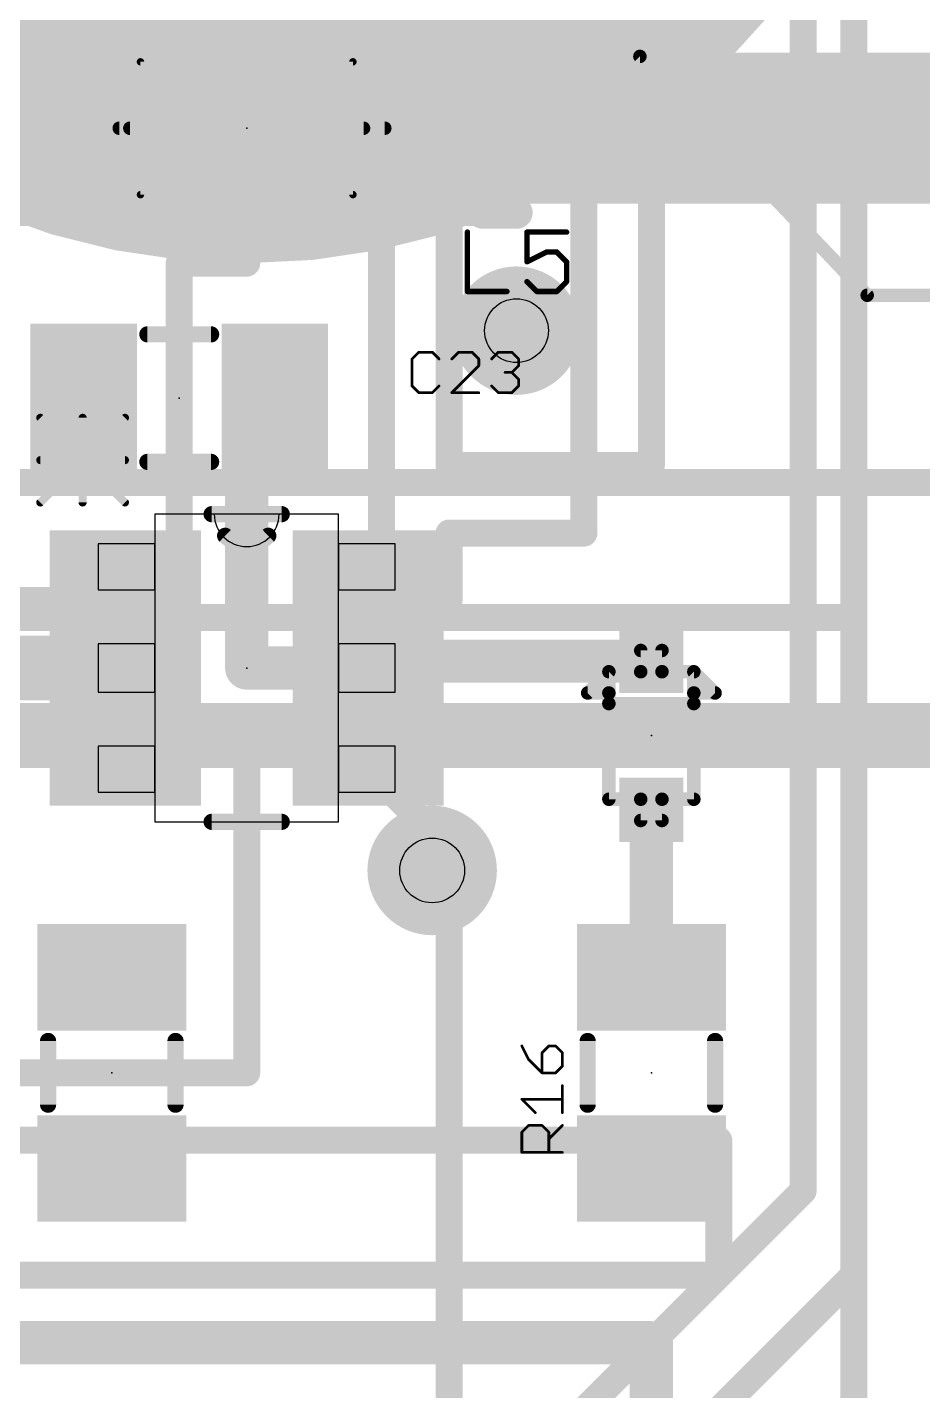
# Model space of a CAD drawing. Extents: x 2.04 to 4.26, y 0.99 to 3.41.
# Drawn here: x 3.444 to 3.776, y 2.207 to 2.712 of the extents above; entities that cross this region are included whole.
import ezdxf

# ---------------------------------------------------------------- set-up
doc = ezdxf.new("R2010")
doc.units = 0
for name, color, linetype in [('1', 14, 'CONTINUOUS'), ('15', 14, 'CONTINUOUS'), ('16', 174, 'CONTINUOUS'), ('18', 94, 'CONTINUOUS'), ('21', 251, 'CONTINUOUS'), ('22', 251, 'CONTINUOUS'), ('23', 178, 'CONTINUOUS'), ('25', 251, 'CONTINUOUS'), ('29', 251, 'CONTINUOUS'), ('30', 251, 'CONTINUOUS'), ('44', 251, 'CONTINUOUS'), ('51', 251, 'CONTINUOUS')]:
    doc.layers.add(name, color=color, linetype=linetype)

# ---------------------------------------------------------------- blocks, each defined once
blk = doc.blocks.new('RECT')
blk.add_solid([(-0.5, -0.5), (0.5, -0.5), (-0.5, 0.5), (0.5, 0.5)])
blk = doc.blocks.new('ROUNDV')
at = {"const_width": 0.5}
blk.add_lwpolyline([(0, -0.25, 1), (0, 0.25, 1), (0, -0.25)], format="xyb", dxfattribs=at)

msp = doc.modelspace()

# ---------------------------------------------------------------- linework, layer by layer
at = {"layer": '1'}
for points, const_width in [([(3.75, 3.175), (3.75, 2.25)], 0.01), ([(3.73125, 3.11875), (3.73125, 2.28125)], 0.01), ([(3.55, 2.65), (3.55, 2.825)], 0.01), ([(3.65, 2.825), (3.65, 2.525)], 0.01), ([(3.425, 2.7), (3.525, 2.7)], 0.01), ([(3.525, 2.7), (3.525, 2.625)], 0.01), ([(3.575, 2.65), (3.55, 2.65)], 0.01), ([(3.575, 2.525), (3.575, 2.65)], 0.01), ([(3.525, 2.625), (3.5, 2.625)], 0.01), ([(3.5, 2.625), (3.5, 2.5)], 0.01), ([(3.535433, 2.575), (3.525, 2.564567)], 0.016), ([(3.525, 2.564567), (3.525, 2.475)], 0.016), ([(3.575, 2.5), (3.575, 2.525)], 0.01), ([(3.65, 2.525), (3.6, 2.525)], 0.01), ([(3.6, 2.525), (3.6, 2.5)], 0.01), ([(3.5, 2.5), (3.425, 2.5)], 0.01), ([(3.6, 2.5), (3.575, 2.5)], 0.01), ([(3.475, 2.475), (3.35, 2.475)], 0.024), ([(3.57, 2.475), (3.572559, 2.477559)], 0.016), ([(3.572559, 2.477559), (3.675, 2.477559)], 0.016), ([(3.525, 2.475), (3.57, 2.475)], 0.016), ([(3.48, 2.475), (3.475, 2.475)], 0.01), ([(3.48125, 2.475), (3.48, 2.475)], 0.01), ([(3.525, 2.445), (3.425, 2.445)], 0.01), ([(3.525, 2.325), (3.525, 2.445)], 0.01), ([(3.54375, 2.44375), (3.56875, 2.44375)], 0.01), ([(3.56875, 2.44375), (3.57, 2.438)], 0.01), ([(3.59375, 2.41425), (3.57, 2.438)], 0.01), ([(3.675, 2.360433), (3.675, 2.422441)], 0.016), ([(3.59375, 2.4), (3.59375, 2.41425)], 0.01), ([(3.325, 2.325), (3.525, 2.325)], 0.01), ([(3.7, 2.3), (3.3, 2.3)], 0.01), ([(3.7, 2.25), (3.7, 2.3)], 0.01), ([(3.73125, 2.28125), (3.5375, 2.0875)], 0.01), ([(3.225, 2.25), (3.7, 2.25)], 0.01), ([(3.75, 2.25), (3.5875, 2.0875)], 0.01)]:
    msp.add_lwpolyline(points, dxfattribs=dict(at, const_width=const_width))
for points, const_width in [([(3.5275, 2.7, 1), (3.5225, 2.7)], 0.005), ([(3.525, 2.6975, 1), (3.525, 2.7025)], 0.005), ([(3.55, 2.6525, 1), (3.55, 2.6475)], 0.005), ([(3.5475, 2.65, 1), (3.5525, 2.65)], 0.005), ([(3.5775, 2.65, 1), (3.5725, 2.65)], 0.005), ([(3.575, 2.6475, 1), (3.575, 2.6525)], 0.005), ([(3.5, 2.6275, 1), (3.5, 2.6225)], 0.005), ([(3.5025, 2.625, 1), (3.4975, 2.625)], 0.005), ([(3.5225, 2.625, 1), (3.5275, 2.625)], 0.005), ([(3.525, 2.6225, 1), (3.525, 2.6275)], 0.005), ([(3.538261, 2.572172, 1), (3.532605, 2.577828)], 0.008), ([(3.529, 2.564567, 1), (3.521, 2.564567)], 0.008), ([(3.522172, 2.567395, 1), (3.527828, 2.561739)], 0.008), ([(3.5775, 2.525, 1), (3.5725, 2.525)], 0.005), ([(3.5725, 2.525, 1), (3.5775, 2.525)], 0.005), ([(3.6, 2.5275, 1), (3.6, 2.5225)], 0.005), ([(3.6025, 2.525, 1), (3.5975, 2.525)], 0.005), ([(3.6475, 2.525, 1), (3.6525, 2.525)], 0.005), ([(3.65, 2.5225, 1), (3.65, 2.5275)], 0.005), ([(3.4975, 2.5, 1), (3.5025, 2.5)], 0.005), ([(3.5, 2.4975, 1), (3.5, 2.5025)], 0.005), ([(3.575, 2.5025, 1), (3.575, 2.4975)], 0.005), ([(3.5725, 2.5, 1), (3.5775, 2.5)], 0.005), ([(3.5975, 2.5, 1), (3.6025, 2.5)], 0.005), ([(3.6, 2.4975, 1), (3.6, 2.5025)], 0.005), ([(3.475, 2.469, 1), (3.475, 2.481)], 0.012), ([(3.572559, 2.481559, 1), (3.572559, 2.473559)], 0.008), ([(3.575387, 2.474731, 1), (3.569731, 2.480387)], 0.008), ([(3.675, 2.473559, 1), (3.675, 2.481559)], 0.008), ([(3.525, 2.479, 1), (3.525, 2.471)], 0.008), ([(3.567172, 2.477828, 1), (3.572828, 2.472172)], 0.008), ([(3.57, 2.471, 1), (3.57, 2.479)], 0.008), ([(3.475, 2.4775, 1), (3.475, 2.4725)], 0.005), ([(3.48, 2.4775, 1), (3.48, 2.4725)], 0.005), ([(3.48, 2.4725, 1), (3.48, 2.4775)], 0.005), ([(3.48125, 2.4725, 1), (3.48125, 2.4775)], 0.005), ([(3.521, 2.475, 1), (3.529, 2.475)], 0.008), ([(3.5275, 2.445, 1), (3.5225, 2.445)], 0.005), ([(3.525, 2.4425, 1), (3.525, 2.4475)], 0.005), ([(3.54375, 2.44625, 1), (3.54375, 2.44125)], 0.005), ([(3.571193, 2.444281, 1), (3.566307, 2.443219)], 0.005), ([(3.56875, 2.44125, 1), (3.56875, 2.44625)], 0.005), ([(3.571768, 2.439768, 1), (3.568232, 2.436232)], 0.005), ([(3.567557, 2.437469, 1), (3.572443, 2.438531)], 0.005), ([(3.679, 2.422441, 1), (3.671, 2.422441)], 0.008), ([(3.59625, 2.41425, 1), (3.59125, 2.41425)], 0.005), ([(3.591982, 2.412482, 1), (3.595518, 2.416018)], 0.005), ([(3.59125, 2.4, 1), (3.59625, 2.4)], 0.005), ([(3.671, 2.360433, 1), (3.679, 2.360433)], 0.008), ([(3.525, 2.3225, 1), (3.525, 2.3275)], 0.005), ([(3.5225, 2.325, 1), (3.5275, 2.325)], 0.005), ([(3.7025, 2.3, 1), (3.6975, 2.3)], 0.005), ([(3.7, 2.2975, 1), (3.7, 2.3025)], 0.005), ([(3.72875, 2.28125, 1), (3.73375, 2.28125)], 0.005), ([(3.733018, 2.279482, 1), (3.729482, 2.283018)], 0.005), ([(3.7, 2.2475, 1), (3.7, 2.2525)], 0.005), ([(3.751768, 2.248232, 1), (3.748232, 2.251768)], 0.005), ([(3.6975, 2.25, 1), (3.7025, 2.25)], 0.005), ([(3.7475, 2.25, 1), (3.7525, 2.25)], 0.005)]:
    msp.add_lwpolyline(points, format="xyb", dxfattribs=dict(at, const_width=const_width))
at = {"layer": '15'}
for points, const_width in [([(3.625, 3.05), (3.625, 2.675)], 0.056), ([(3.6, 2.55), (3.6, 2.7)], 0.01), ([(3.6, 2.7), (3.675, 2.7)], 0.01), ([(4, 2.675), (3.625, 2.675)], 0.056), ([(3.675, 2.7), (3.675, 2.55)], 0.01), ([(3.625, 2.64375), (3.625, 2.675)], 0.01), ([(2.95625, 2.64375), (3.6125, 2.64375)], 0.01), ([(3.6125, 2.64375), (3.625, 2.64375)], 0.012), ([(3.675, 2.55), (3.6, 2.55)], 0.01), ([(3.8, 2.45), (3.2, 2.45)], 0.024), ([(3.15, 2.225), (3.675, 2.225)], 0.016), ([(3.675, 2.225), (3.675, 1.925)], 0.016)]:
    msp.add_lwpolyline(points, dxfattribs=dict(at, const_width=const_width))
for points, const_width in [([(3.6025, 2.7, 1), (3.5975, 2.7)], 0.005), ([(3.6, 2.7025, 1), (3.6, 2.6975)], 0.005), ([(3.625, 2.689, 1), (3.625, 2.661)], 0.028), ([(3.6775, 2.7, 1), (3.6725, 2.7)], 0.005), ([(3.675, 2.6975, 1), (3.675, 2.7025)], 0.005), ([(3.611, 2.675, 1), (3.639, 2.675)], 0.028), ([(3.6275, 2.675, 1), (3.6225, 2.675)], 0.005), ([(3.6125, 2.64675, 1), (3.6125, 2.64075)], 0.006), ([(3.6125, 2.64125, 1), (3.6125, 2.64625)], 0.005), ([(3.625, 2.64075, 1), (3.625, 2.64675)], 0.006), ([(3.6225, 2.64375, 1), (3.6275, 2.64375)], 0.005), ([(3.6, 2.5525, 1), (3.6, 2.5475)], 0.005), ([(3.5975, 2.55, 1), (3.6025, 2.55)], 0.005), ([(3.6725, 2.55, 1), (3.6775, 2.55)], 0.005), ([(3.675, 2.5475, 1), (3.675, 2.5525)], 0.005), ([(3.679, 2.225, 1), (3.671, 2.225)], 0.008), ([(3.675, 2.221, 1), (3.675, 2.229)], 0.008)]:
    msp.add_lwpolyline(points, format="xyb", dxfattribs=dict(at, const_width=const_width))
at = {"layer": '16', "const_width": 0.01}
for points in [[(3.43125, 2.54375), (3.86875, 2.54375)], [(3.40625, 2.49375), (3.73125, 2.49375)], [(3.75, 2.49375), (3.73125, 2.49375)], [(3.75, 2.125), (3.75, 2.49375)], [(3.6, 2.39375), (3.59375, 2.4)], [(3.6, 2.2), (3.6, 2.39375)]]:
    msp.add_lwpolyline(points, dxfattribs=at)
at = {"layer": '16', "const_width": 0.005}
for points in [[(3.73125, 2.49625, 1), (3.73125, 2.49125)], [(3.73125, 2.49125, 1), (3.73125, 2.49625)], [(3.7525, 2.49375, 1), (3.7475, 2.49375)], [(3.75, 2.49125, 1), (3.75, 2.49625)], [(3.595518, 2.401768, 1), (3.591982, 2.398232)], [(3.6025, 2.39375, 1), (3.5975, 2.39375)], [(3.598232, 2.391982, 1), (3.601768, 2.395518)]]:
    msp.add_lwpolyline(points, format="xyb", dxfattribs=at)
at = {"layer": '21'}
for points, const_width in [([(3.48563, 2.699606), (3.56437, 2.699606)], 0.002756), ([(3.576181, 2.675), (3.477756, 2.675)], 0.005), ([(3.56437, 2.650394), (3.48563, 2.650394)], 0.002756), ([(3.511811, 2.598622), (3.488189, 2.598622)], 0.006), ([(3.4485, 2.5677), (3.47986, 2.53634)], 0.003), ([(3.4485, 2.53634), (3.47986, 2.5677)], 0.003), ([(3.46418, 2.53634), (3.46418, 2.5677)], 0.003), ([(3.4485, 2.55202), (3.47986, 2.55202)], 0.003), ([(3.511811, 2.551378), (3.488189, 2.551378)], 0.006), ([(3.538, 2.532), (3.512, 2.532)], 0.006), ([(3.659252, 2.473622), (3.651378, 2.465748)], 0.005), ([(3.659252, 2.473622), (3.659252, 2.465748)], 0.005), ([(3.690748, 2.465748), (3.690748, 2.473622)], 0.005), ([(3.690748, 2.473622), (3.698622, 2.465748)], 0.005), ([(3.651378, 2.465748), (3.659252, 2.465748)], 0.005), ([(3.659252, 2.465748), (3.659252, 2.426378)], 0.005), ([(3.690748, 2.426378), (3.690748, 2.465748)], 0.005), ([(3.698622, 2.465748), (3.690748, 2.465748)], 0.005), ([(3.512, 2.418), (3.538, 2.418)], 0.006), ([(3.451378, 2.313189), (3.451378, 2.336811)], 0.006), ([(3.498622, 2.313189), (3.498622, 2.336811)], 0.006), ([(3.651378, 2.313189), (3.651378, 2.336811)], 0.006), ([(3.698622, 2.313189), (3.698622, 2.336811)], 0.006)]:
    msp.add_lwpolyline(points, dxfattribs=dict(at, const_width=const_width))
for points, const_width in [([(3.48563, 2.700295, 1), (3.48563, 2.698917)], 0.001378), ([(3.56437, 2.698917, 1), (3.56437, 2.700295)], 0.001378), ([(3.477756, 2.67625, 1), (3.477756, 2.67375)], 0.0025), ([(3.576181, 2.67375, 1), (3.576181, 2.67625)], 0.0025), ([(3.48563, 2.651083, 1), (3.48563, 2.649705)], 0.001378), ([(3.56437, 2.649705, 1), (3.56437, 2.651083)], 0.001378), ([(3.488189, 2.600122, 1), (3.488189, 2.597122)], 0.003), ([(3.511811, 2.597122, 1), (3.511811, 2.600122)], 0.003), ([(3.44903, 2.56823, 1), (3.44797, 2.56717)], 0.0015), ([(3.46493, 2.5677, 1), (3.46343, 2.5677)], 0.0015), ([(3.48039, 2.56717, 1), (3.47933, 2.56823)], 0.0015), ([(3.4485, 2.55277, 1), (3.4485, 2.55127)], 0.0015), ([(3.47986, 2.55127, 1), (3.47986, 2.55277)], 0.0015), ([(3.488189, 2.552878, 1), (3.488189, 2.549878)], 0.003), ([(3.511811, 2.549878, 1), (3.511811, 2.552878)], 0.003), ([(3.44797, 2.53687, 1), (3.44903, 2.53581)], 0.0015), ([(3.46343, 2.53634, 1), (3.46493, 2.53634)], 0.0015), ([(3.47933, 2.53581, 1), (3.48039, 2.53687)], 0.0015), ([(3.512, 2.5335, 1), (3.512, 2.5305)], 0.003), ([(3.538, 2.5305, 1), (3.538, 2.5335)], 0.003), ([(3.517, 2.524, 0.404026), (3.533, 2.524)], 0.006), ([(3.518042, 2.525079, 1), (3.515958, 2.522921)], 0.003), ([(3.534042, 2.522921, 1), (3.531958, 2.525079)], 0.003), ([(3.660502, 2.473622, 1), (3.658002, 2.473622)], 0.0025), ([(3.660136, 2.472738, 1), (3.658368, 2.474506)], 0.0025), ([(3.691998, 2.473622, 1), (3.689498, 2.473622)], 0.0025), ([(3.691632, 2.474506, 1), (3.689864, 2.472738)], 0.0025), ([(3.651378, 2.466998, 1), (3.651378, 2.464498)], 0.0025), ([(3.650494, 2.466632, 1), (3.652262, 2.464864)], 0.0025), ([(3.660502, 2.465748, 1), (3.658002, 2.465748)], 0.0025), ([(3.658002, 2.465748, 1), (3.660502, 2.465748)], 0.0025), ([(3.659252, 2.464498, 1), (3.659252, 2.466998)], 0.0025), ([(3.691998, 2.465748, 1), (3.689498, 2.465748)], 0.0025), ([(3.690748, 2.466998, 1), (3.690748, 2.464498)], 0.0025), ([(3.689498, 2.465748, 1), (3.691998, 2.465748)], 0.0025), ([(3.697738, 2.464864, 1), (3.699506, 2.466632)], 0.0025), ([(3.698622, 2.464498, 1), (3.698622, 2.466998)], 0.0025), ([(3.658002, 2.426378, 1), (3.660502, 2.426378)], 0.0025), ([(3.689498, 2.426378, 1), (3.691998, 2.426378)], 0.0025), ([(3.512, 2.4195, 1), (3.512, 2.4165)], 0.003), ([(3.538, 2.4165, 1), (3.538, 2.4195)], 0.003), ([(3.452878, 2.336811, 1), (3.449878, 2.336811)], 0.003), ([(3.500122, 2.336811, 1), (3.497122, 2.336811)], 0.003), ([(3.652878, 2.336811, 1), (3.649878, 2.336811)], 0.003), ([(3.700122, 2.336811, 1), (3.697122, 2.336811)], 0.003), ([(3.449878, 2.313189, 1), (3.452878, 2.313189)], 0.003), ([(3.497122, 2.313189, 1), (3.500122, 2.313189)], 0.003), ([(3.649878, 2.313189, 1), (3.652878, 2.313189)], 0.003), ([(3.697122, 2.313189, 1), (3.700122, 2.313189)], 0.003)]:
    msp.add_lwpolyline(points, format="xyb", dxfattribs=dict(at, const_width=const_width))
at = {"layer": '22', "const_width": 0.005}
for points in [[(3.670748, 2.701614), (3.405, 2.701614)], [(3.755, 2.61311), (3.670748, 2.701614)], [(3.787205, 2.61311), (3.755, 2.61311)]]:
    msp.add_lwpolyline(points, dxfattribs=at)
at = {"layer": '22', "const_width": 0.0025}
for points in [[(3.671653, 2.702476, 1), (3.669843, 2.700752)], [(3.670748, 2.700364, 1), (3.670748, 2.702864)], [(3.755, 2.61436, 1), (3.755, 2.61186)], [(3.754095, 2.612248, 1), (3.755905, 2.613972)]]:
    msp.add_lwpolyline(points, format="xyb", dxfattribs=at)
at = {"layer": '23'}
for p in [(3.525, 2.675), (3.5, 2.575), (3.525, 2.475), (3.675, 2.45), (3.475, 2.325), (3.675, 2.325)]:
    msp.add_point(p, dxfattribs=at)
at = {"layer": '25'}
for points, const_width in [([(3.606802, 2.636519), (3.606802, 2.6145)], 0.002), ([(3.64358, 2.636519), (3.628901, 2.636519)], 0.002), ([(3.628901, 2.636519), (3.628901, 2.625509)], 0.002), ([(3.628901, 2.625509), (3.636241, 2.629179)], 0.002), ([(3.636241, 2.629179), (3.63991, 2.629179)], 0.002), ([(3.63991, 2.629179), (3.64358, 2.625509)], 0.002), ([(3.64358, 2.625509), (3.64358, 2.61817)], 0.002), ([(3.632571, 2.6145), (3.628901, 2.61817)], 0.002), ([(3.64358, 2.61817), (3.63991, 2.6145)], 0.002), ([(3.606802, 2.6145), (3.621481, 2.6145)], 0.002), ([(3.63991, 2.6145), (3.632571, 2.6145)], 0.002), ([(3.588804, 2.592013), (3.586302, 2.589511)], 0.001), ([(3.593809, 2.592013), (3.588804, 2.592013)], 0.001), ([(3.596311, 2.589511), (3.593809, 2.592013)], 0.001), ([(3.603537, 2.592013), (3.601035, 2.589511)], 0.001), ([(3.608541, 2.592013), (3.603537, 2.592013)], 0.001), ([(3.611043, 2.589511), (3.608541, 2.592013)], 0.001), ([(3.615767, 2.589511), (3.618269, 2.592013)], 0.001), ([(3.618269, 2.592013), (3.623274, 2.592013)], 0.001), ([(3.623274, 2.592013), (3.625776, 2.589511)], 0.001), ([(3.586302, 2.589511), (3.586302, 2.579502)], 0.001), ([(3.601035, 2.577), (3.611043, 2.587008)], 0.001), ([(3.611043, 2.587008), (3.611043, 2.589511)], 0.001), ([(3.625776, 2.587008), (3.623274, 2.584506)], 0.001), ([(3.625776, 2.589511), (3.625776, 2.587008)], 0.001), ([(3.623274, 2.584506), (3.620772, 2.584506)], 0.001), ([(3.623274, 2.584506), (3.625776, 2.582004)], 0.001), ([(3.625776, 2.582004), (3.625776, 2.579502)], 0.001), ([(3.586302, 2.579502), (3.588804, 2.577)], 0.001), ([(3.588804, 2.577), (3.593809, 2.577)], 0.001), ([(3.593809, 2.577), (3.596311, 2.579502)], 0.001), ([(3.611043, 2.577), (3.601035, 2.577)], 0.001), ([(3.618269, 2.577), (3.615767, 2.579502)], 0.001), ([(3.623274, 2.577), (3.618269, 2.577)], 0.001), ([(3.625776, 2.579502), (3.623274, 2.577)], 0.001), ([(3.626987, 2.334974), (3.629489, 2.329969)], 0.001), ([(3.636996, 2.334974), (3.634494, 2.332471)], 0.001), ([(3.639498, 2.334974), (3.636996, 2.334974)], 0.001), ([(3.642, 2.332471), (3.639498, 2.334974)], 0.001), ([(3.629489, 2.329969), (3.634494, 2.324965)], 0.001), ([(3.634494, 2.332471), (3.634494, 2.324965)], 0.001), ([(3.642, 2.327467), (3.642, 2.332471)], 0.001), ([(3.634494, 2.324965), (3.639498, 2.324965)], 0.001), ([(3.639498, 2.324965), (3.642, 2.327467)], 0.001), ([(3.642, 2.310233), (3.642, 2.320241)], 0.001), ([(3.631992, 2.310233), (3.626987, 2.315237)], 0.001), ([(3.626987, 2.315237), (3.642, 2.315237)], 0.001), ([(3.626987, 2.303006), (3.629489, 2.305508)], 0.001), ([(3.629489, 2.305508), (3.634494, 2.305508)], 0.001), ([(3.634494, 2.305508), (3.636996, 2.303006)], 0.001), ([(3.636996, 2.300504), (3.642, 2.305508)], 0.001), ([(3.626987, 2.2955), (3.626987, 2.303006)], 0.001), ([(3.636996, 2.303006), (3.636996, 2.2955)], 0.001), ([(3.642, 2.2955), (3.626987, 2.2955)], 0.001)]:
    msp.add_lwpolyline(points, dxfattribs=dict(at, const_width=const_width))
for points, const_width in [([(3.607302, 2.636519, 1), (3.606302, 2.636519)], 0.001), ([(3.628901, 2.637019, 1), (3.628901, 2.636019)], 0.001), ([(3.629401, 2.636519, 1), (3.628401, 2.636519)], 0.001), ([(3.64358, 2.636019, 1), (3.64358, 2.637019)], 0.001), ([(3.636241, 2.629679, 1), (3.636241, 2.628679)], 0.001), ([(3.636464, 2.628732, 1), (3.636017, 2.629626)], 0.001), ([(3.640264, 2.629533, 1), (3.639557, 2.628826)], 0.001), ([(3.63991, 2.628679, 1), (3.63991, 2.629679)], 0.001), ([(3.628677, 2.625957, 1), (3.629125, 2.625062)], 0.001), ([(3.628401, 2.625509, 1), (3.629401, 2.625509)], 0.001), ([(3.64408, 2.625509, 1), (3.64308, 2.625509)], 0.001), ([(3.643227, 2.625156, 1), (3.643934, 2.625863)], 0.001), ([(3.629255, 2.618523, 1), (3.628548, 2.617816)], 0.001), ([(3.64308, 2.61817, 1), (3.64408, 2.61817)], 0.001), ([(3.643934, 2.617816, 1), (3.643227, 2.618523)], 0.001), ([(3.606802, 2.615, 1), (3.606802, 2.614)], 0.001), ([(3.606302, 2.6145, 1), (3.607302, 2.6145)], 0.001), ([(3.621481, 2.614, 1), (3.621481, 2.615)], 0.001), ([(3.632571, 2.615, 1), (3.632571, 2.614)], 0.001), ([(3.632217, 2.614146, 1), (3.632924, 2.614854)], 0.001), ([(3.639557, 2.614854, 1), (3.640264, 2.614146)], 0.001), ([(3.63991, 2.614, 1), (3.63991, 2.615)], 0.001), ([(3.588804, 2.592263, 1), (3.588804, 2.591763)], 0.0005), ([(3.588981, 2.591836, 1), (3.588628, 2.59219)], 0.0005), ([(3.593985, 2.59219, 1), (3.593632, 2.591836)], 0.0005), ([(3.593809, 2.591763, 1), (3.593809, 2.592263)], 0.0005), ([(3.603537, 2.592263, 1), (3.603537, 2.591763)], 0.0005), ([(3.603714, 2.591836, 1), (3.60336, 2.59219)], 0.0005), ([(3.608718, 2.59219, 1), (3.608364, 2.591836)], 0.0005), ([(3.608541, 2.591763, 1), (3.608541, 2.592263)], 0.0005), ([(3.618269, 2.592263, 1), (3.618269, 2.591763)], 0.0005), ([(3.618446, 2.591836, 1), (3.618093, 2.59219)], 0.0005), ([(3.623451, 2.59219, 1), (3.623097, 2.591836)], 0.0005), ([(3.623274, 2.591763, 1), (3.623274, 2.592263)], 0.0005), ([(3.586552, 2.589511, 1), (3.586052, 2.589511)], 0.0005), ([(3.586126, 2.589687, 1), (3.586479, 2.589334)], 0.0005), ([(3.596134, 2.589334, 1), (3.596488, 2.589687)], 0.0005), ([(3.600858, 2.589687, 1), (3.601212, 2.589334)], 0.0005), ([(3.611293, 2.589511, 1), (3.610793, 2.589511)], 0.0005), ([(3.610793, 2.587008, 1), (3.611293, 2.587008)], 0.0005), ([(3.610867, 2.589334, 1), (3.61122, 2.589687)], 0.0005), ([(3.61122, 2.586832, 1), (3.610867, 2.587185)], 0.0005), ([(3.615591, 2.589687, 1), (3.615944, 2.589334)], 0.0005), ([(3.626026, 2.589511, 1), (3.625526, 2.589511)], 0.0005), ([(3.625526, 2.587008, 1), (3.626026, 2.587008)], 0.0005), ([(3.625599, 2.589334, 1), (3.625953, 2.589687)], 0.0005), ([(3.625953, 2.586832, 1), (3.625599, 2.587185)], 0.0005), ([(3.620772, 2.584756, 1), (3.620772, 2.584256)], 0.0005), ([(3.623451, 2.584683, 1), (3.623097, 2.58433)], 0.0005), ([(3.623097, 2.584683, 1), (3.623451, 2.58433)], 0.0005), ([(3.623274, 2.584256, 1), (3.623274, 2.584756)], 0.0005), ([(3.626026, 2.582004, 1), (3.625526, 2.582004)], 0.0005), ([(3.625599, 2.581827, 1), (3.625953, 2.582181)], 0.0005), ([(3.586052, 2.579502, 1), (3.586552, 2.579502)], 0.0005), ([(3.586479, 2.579679, 1), (3.586126, 2.579325)], 0.0005), ([(3.588804, 2.57725, 1), (3.588804, 2.57675)], 0.0005), ([(3.588628, 2.576823, 1), (3.588981, 2.577177)], 0.0005), ([(3.593632, 2.577177, 1), (3.593985, 2.576823)], 0.0005), ([(3.593809, 2.57675, 1), (3.593809, 2.57725)], 0.0005), ([(3.596488, 2.579325, 1), (3.596134, 2.579679)], 0.0005), ([(3.601035, 2.57725, 1), (3.601035, 2.57675)], 0.0005), ([(3.600858, 2.577177, 1), (3.601212, 2.576823)], 0.0005), ([(3.611043, 2.57675, 1), (3.611043, 2.57725)], 0.0005), ([(3.615944, 2.579679, 1), (3.615591, 2.579325)], 0.0005), ([(3.618269, 2.57725, 1), (3.618269, 2.57675)], 0.0005), ([(3.618093, 2.576823, 1), (3.618446, 2.577177)], 0.0005), ([(3.623097, 2.577177, 1), (3.623451, 2.576823)], 0.0005), ([(3.623274, 2.57675, 1), (3.623274, 2.57725)], 0.0005), ([(3.625526, 2.579502, 1), (3.626026, 2.579502)], 0.0005), ([(3.625953, 2.579325, 1), (3.625599, 2.579679)], 0.0005), ([(3.627211, 2.335085, 1), (3.626764, 2.334862)], 0.0005), ([(3.636996, 2.335224, 1), (3.636996, 2.334724)], 0.0005), ([(3.637173, 2.334797, 1), (3.636819, 2.33515)], 0.0005), ([(3.639675, 2.33515, 1), (3.639321, 2.334797)], 0.0005), ([(3.639498, 2.334724, 1), (3.639498, 2.335224)], 0.0005), ([(3.629666, 2.330146, 1), (3.629313, 2.329792)], 0.0005), ([(3.629266, 2.329857, 1), (3.629713, 2.330081)], 0.0005), ([(3.634744, 2.332471, 1), (3.634244, 2.332471)], 0.0005), ([(3.634317, 2.332648, 1), (3.63467, 2.332295)], 0.0005), ([(3.64225, 2.332471, 1), (3.64175, 2.332471)], 0.0005), ([(3.641823, 2.332295, 1), (3.642177, 2.332648)], 0.0005), ([(3.634494, 2.325215, 1), (3.634494, 2.324715)], 0.0005), ([(3.634244, 2.324965, 1), (3.634744, 2.324965)], 0.0005), ([(3.634317, 2.324788, 1), (3.63467, 2.325142)], 0.0005), ([(3.639321, 2.325142, 1), (3.639675, 2.324788)], 0.0005), ([(3.639498, 2.324715, 1), (3.639498, 2.325215)], 0.0005), ([(3.64175, 2.327467, 1), (3.64225, 2.327467)], 0.0005), ([(3.642177, 2.32729, 1), (3.641823, 2.327644)], 0.0005), ([(3.64225, 2.320241, 1), (3.64175, 2.320241)], 0.0005), ([(3.626987, 2.315487, 1), (3.626987, 2.314987)], 0.0005), ([(3.627164, 2.315413, 1), (3.62681, 2.31506)], 0.0005), ([(3.642, 2.314987, 1), (3.642, 2.315487)], 0.0005), ([(3.631815, 2.310056, 1), (3.632168, 2.310409)], 0.0005), ([(3.64175, 2.310233, 1), (3.64225, 2.310233)], 0.0005), ([(3.629489, 2.305758, 1), (3.629489, 2.305258)], 0.0005), ([(3.629666, 2.305332, 1), (3.629313, 2.305685)], 0.0005), ([(3.63467, 2.305685, 1), (3.634317, 2.305332)], 0.0005), ([(3.634494, 2.305258, 1), (3.634494, 2.305758)], 0.0005), ([(3.642177, 2.305332, 1), (3.641823, 2.305685)], 0.0005), ([(3.627237, 2.303006, 1), (3.626737, 2.303006)], 0.0005), ([(3.62681, 2.303183, 1), (3.627164, 2.30283)], 0.0005), ([(3.637246, 2.303006, 1), (3.636746, 2.303006)], 0.0005), ([(3.636819, 2.300681, 1), (3.637173, 2.300327)], 0.0005), ([(3.636819, 2.30283, 1), (3.637173, 2.303183)], 0.0005), ([(3.626987, 2.29575, 1), (3.626987, 2.29525)], 0.0005), ([(3.626737, 2.2955, 1), (3.627237, 2.2955)], 0.0005), ([(3.636746, 2.2955, 1), (3.637246, 2.2955)], 0.0005), ([(3.642, 2.29525, 1), (3.642, 2.29575)], 0.0005)]:
    msp.add_lwpolyline(points, format="xyb", dxfattribs=dict(at, const_width=const_width))
at = {"layer": '30', "const_width": 0.25}
msp.add_lwpolyline([(3.525, 2.75, 1), (3.525, 3, 1), (3.525, 2.75)], format="xyb", dxfattribs=at)
at = {"layer": '44'}
for centre, radius in [((3.625, 2.6), 0.011811), ((3.59375, 2.4), 0.012)]:
    msp.add_circle(centre, radius, dxfattribs=at)
at = {"layer": '51'}
for p, q in [((3.513, 2.532), (3.491, 2.532)), ((3.491, 2.532), (3.491, 2.418)), ((3.537, 2.532), (3.513, 2.532)), ((3.559, 2.532), (3.537, 2.532)), ((3.559, 2.418), (3.559, 2.532)), ((3.491, 2.521), (3.47, 2.521)), ((3.47, 2.521), (3.47, 2.504)), ((3.491, 2.504), (3.491, 2.521)), ((3.559, 2.521), (3.559, 2.504)), ((3.58, 2.521), (3.559, 2.521)), ((3.58, 2.504), (3.58, 2.521)), ((3.47, 2.504), (3.491, 2.504)), ((3.559, 2.504), (3.58, 2.504)), ((3.491, 2.484), (3.47, 2.484)), ((3.47, 2.484), (3.47, 2.466)), ((3.491, 2.466), (3.491, 2.484)), ((3.559, 2.484), (3.559, 2.466)), ((3.58, 2.484), (3.559, 2.484)), ((3.58, 2.466), (3.58, 2.484)), ((3.47, 2.466), (3.491, 2.466)), ((3.559, 2.466), (3.58, 2.466)), ((3.491, 2.446), (3.47, 2.446)), ((3.47, 2.446), (3.47, 2.429)), ((3.491, 2.429), (3.491, 2.446)), ((3.559, 2.446), (3.559, 2.429)), ((3.58, 2.446), (3.559, 2.446)), ((3.58, 2.429), (3.58, 2.446)), ((3.47, 2.429), (3.491, 2.429)), ((3.559, 2.429), (3.58, 2.429)), ((3.491, 2.418), (3.559, 2.418))]:
    msp.add_line(p, q, dxfattribs=at)
for points, const_width in [([(3.48563, 2.650394), (3.48563, 2.699606)], 0.002756), ([(3.56437, 2.699606), (3.56437, 2.650394)], 0.002756), ([(3.568307, 2.675), (3.481693, 2.675)], 0.005), ([(3.4485, 2.5677), (3.47986, 2.53634)], 0.003), ([(3.4485, 2.53634), (3.47986, 2.5677)], 0.003), ([(3.46418, 2.53634), (3.46418, 2.5677)], 0.003), ([(3.4485, 2.55202), (3.47986, 2.55202)], 0.003), ([(3.671063, 2.473622), (3.671063, 2.481496)], 0.005), ([(3.671063, 2.481496), (3.678937, 2.481496)], 0.005), ([(3.678937, 2.481496), (3.678937, 2.473622)], 0.005), ([(3.671063, 2.473622), (3.659252, 2.473622)], 0.005), ([(3.659252, 2.473622), (3.659252, 2.461811)], 0.005), ([(3.678937, 2.473622), (3.671063, 2.473622)], 0.005), ([(3.690748, 2.473622), (3.678937, 2.473622)], 0.005), ([(3.690748, 2.461811), (3.690748, 2.473622)], 0.005), ([(3.659252, 2.461811), (3.659252, 2.426378)], 0.005), ([(3.659252, 2.461811), (3.690748, 2.461811)], 0.005), ([(3.690748, 2.426378), (3.690748, 2.461811)], 0.005), ([(3.659252, 2.426378), (3.671063, 2.426378)], 0.005), ([(3.671063, 2.426378), (3.678937, 2.426378)], 0.005), ([(3.671063, 2.426378), (3.671063, 2.418504)], 0.005), ([(3.678937, 2.426378), (3.690748, 2.426378)], 0.005), ([(3.678937, 2.426378), (3.678937, 2.418504)], 0.005), ([(3.671063, 2.418504), (3.678937, 2.418504)], 0.005)]:
    msp.add_lwpolyline(points, dxfattribs=dict(at, const_width=const_width))
for points, const_width in [([(3.486319, 2.699606, 1), (3.484941, 2.699606)], 0.001378), ([(3.565059, 2.699606, 1), (3.563681, 2.699606)], 0.001378), ([(3.481693, 2.67625, 1), (3.481693, 2.67375)], 0.0025), ([(3.568307, 2.67375, 1), (3.568307, 2.67625)], 0.0025), ([(3.484941, 2.650394, 1), (3.486319, 2.650394)], 0.001378), ([(3.563681, 2.650394, 1), (3.565059, 2.650394)], 0.001378), ([(3.44903, 2.56823, 1), (3.44797, 2.56717)], 0.0015), ([(3.46493, 2.5677, 1), (3.46343, 2.5677)], 0.0015), ([(3.48039, 2.56717, 1), (3.47933, 2.56823)], 0.0015), ([(3.4485, 2.55277, 1), (3.4485, 2.55127)], 0.0015), ([(3.47986, 2.55127, 1), (3.47986, 2.55277)], 0.0015), ([(3.44797, 2.53687, 1), (3.44903, 2.53581)], 0.0015), ([(3.46343, 2.53634, 1), (3.46493, 2.53634)], 0.0015), ([(3.47933, 2.53581, 1), (3.48039, 2.53687)], 0.0015), ([(3.672313, 2.481496, 1), (3.669813, 2.481496)], 0.0025), ([(3.671063, 2.482746, 1), (3.671063, 2.480246)], 0.0025), ([(3.680187, 2.481496, 1), (3.677687, 2.481496)], 0.0025), ([(3.678937, 2.480246, 1), (3.678937, 2.482746)], 0.0025), ([(3.659252, 2.474872, 1), (3.659252, 2.472372)], 0.0025), ([(3.660502, 2.473622, 1), (3.658002, 2.473622)], 0.0025), ([(3.671063, 2.474872, 1), (3.671063, 2.472372)], 0.0025), ([(3.671063, 2.472372, 1), (3.671063, 2.474872)], 0.0025), ([(3.678937, 2.474872, 1), (3.678937, 2.472372)], 0.0025), ([(3.678937, 2.472372, 1), (3.678937, 2.474872)], 0.0025), ([(3.691998, 2.473622, 1), (3.689498, 2.473622)], 0.0025), ([(3.690748, 2.472372, 1), (3.690748, 2.474872)], 0.0025), ([(3.669813, 2.473622, 1), (3.672313, 2.473622)], 0.0025), ([(3.677687, 2.473622, 1), (3.680187, 2.473622)], 0.0025), ([(3.660502, 2.461811, 1), (3.658002, 2.461811)], 0.0025), ([(3.659252, 2.463061, 1), (3.659252, 2.460561)], 0.0025), ([(3.658002, 2.461811, 1), (3.660502, 2.461811)], 0.0025), ([(3.691998, 2.461811, 1), (3.689498, 2.461811)], 0.0025), ([(3.689498, 2.461811, 1), (3.691998, 2.461811)], 0.0025), ([(3.690748, 2.460561, 1), (3.690748, 2.463061)], 0.0025), ([(3.659252, 2.427628, 1), (3.659252, 2.425128)], 0.0025), ([(3.658002, 2.426378, 1), (3.660502, 2.426378)], 0.0025), ([(3.671063, 2.427628, 1), (3.671063, 2.425128)], 0.0025), ([(3.672313, 2.426378, 1), (3.669813, 2.426378)], 0.0025), ([(3.671063, 2.425128, 1), (3.671063, 2.427628)], 0.0025), ([(3.678937, 2.427628, 1), (3.678937, 2.425128)], 0.0025), ([(3.680187, 2.426378, 1), (3.677687, 2.426378)], 0.0025), ([(3.678937, 2.425128, 1), (3.678937, 2.427628)], 0.0025), ([(3.689498, 2.426378, 1), (3.691998, 2.426378)], 0.0025), ([(3.690748, 2.425128, 1), (3.690748, 2.427628)], 0.0025), ([(3.671063, 2.419754, 1), (3.671063, 2.417254)], 0.0025), ([(3.678937, 2.417254, 1), (3.678937, 2.419754)], 0.0025), ([(3.669813, 2.418504, 1), (3.672313, 2.418504)], 0.0025), ([(3.677687, 2.418504, 1), (3.680187, 2.418504)], 0.0025)]:
    msp.add_lwpolyline(points, format="xyb", dxfattribs=dict(at, const_width=const_width))
msp.add_arc((3.525, 2.532), 0.012, 180, 0, dxfattribs=at)

# ---------------------------------------------------------------- block references
at = {"layer": '1'}
for p, xscale, yscale, rotation in [((3.481693, 2.675), 0.047244, 0.03937, 180), ((3.568307, 2.675), 0.047244, 0.03937, 180), ((3.464567, 2.575), 0.031496, 0.047244, 180), ((3.535433, 2.575), 0.031496, 0.047244, 180), ((3.675, 2.477559), 0.015748, 0.015748, 90), ((3.675, 2.422441), 0.015748, 0.015748, 90), ((3.475, 2.360433), 0.031496, 0.047244, 90), ((3.675, 2.360433), 0.031496, 0.047244, 90), ((3.475, 2.289567), 0.031496, 0.047244, 90), ((3.675, 2.289567), 0.031496, 0.047244, 90)]:
    msp.add_blockref('RECT', p, dxfattribs=dict(at, xscale=xscale, yscale=yscale, rotation=rotation))
at = {"layer": '1', "xscale": 0.048, "yscale": 0.02}
for p in [(3.48, 2.512), (3.57, 2.512), (3.48, 2.475), (3.57, 2.475), (3.48, 2.438), (3.57, 2.438)]:
    msp.add_blockref('RECT', p, dxfattribs=at)
at = {"layer": '18'}
for p, xscale, yscale in [((3.625, 2.6), 0.039622, 0.039622), ((3.625, 2.6), 0.039622, 0.039622), ((3.625, 2.6), 0.039622, 0.039622), ((3.625, 2.6), 0.039622, 0.039622), ((3.59375, 2.4), 0.04, 0.04), ((3.59375, 2.4), 0.04, 0.04), ((3.59375, 2.4), 0.04, 0.04), ((3.59375, 2.4), 0.04, 0.04)]:
    msp.add_blockref('ROUNDV', p, dxfattribs=dict(at, xscale=xscale, yscale=yscale))
at = {"layer": '21', "xscale": 0.027559, "yscale": 0.011811, "rotation": 180}
msp.add_blockref('RECT', (3.525, 2.675), dxfattribs=at)
at = {"layer": '29'}
for p, xscale, yscale, rotation in [((3.481693, 2.675), 0.055244, 0.04737, 180), ((3.568307, 2.675), 0.055244, 0.04737, 180), ((3.464567, 2.575), 0.039496, 0.055244, 180), ((3.535433, 2.575), 0.039496, 0.055244, 180), ((3.675, 2.477559), 0.023748, 0.023748, 90), ((3.675, 2.422441), 0.023748, 0.023748, 90), ((3.475, 2.360433), 0.039496, 0.055244, 90), ((3.675, 2.360433), 0.039496, 0.055244, 90), ((3.475, 2.289567), 0.039496, 0.055244, 90), ((3.675, 2.289567), 0.039496, 0.055244, 90)]:
    msp.add_blockref('RECT', p, dxfattribs=dict(at, xscale=xscale, yscale=yscale, rotation=rotation))
for name, p, xscale, yscale in [('ROUNDV', (3.625, 2.6), 0.047622, 0.047622), ('RECT', (3.48, 2.512), 0.056, 0.028), ('RECT', (3.57, 2.512), 0.056, 0.028), ('RECT', (3.48, 2.475), 0.056, 0.028), ('RECT', (3.57, 2.475), 0.056, 0.028), ('RECT', (3.48, 2.438), 0.056, 0.028), ('RECT', (3.57, 2.438), 0.056, 0.028), ('ROUNDV', (3.59375, 2.4), 0.048, 0.048)]:
    msp.add_blockref(name, p, dxfattribs=dict(at, xscale=xscale, yscale=yscale))
at = {"layer": '30'}
for p, xscale, yscale in [((3.625, 2.6), 0.047622, 0.047622), ((3.59375, 2.4), 0.048, 0.048)]:
    msp.add_blockref('ROUNDV', p, dxfattribs=dict(at, xscale=xscale, yscale=yscale))

doc.saveas('drawing.dxf')
